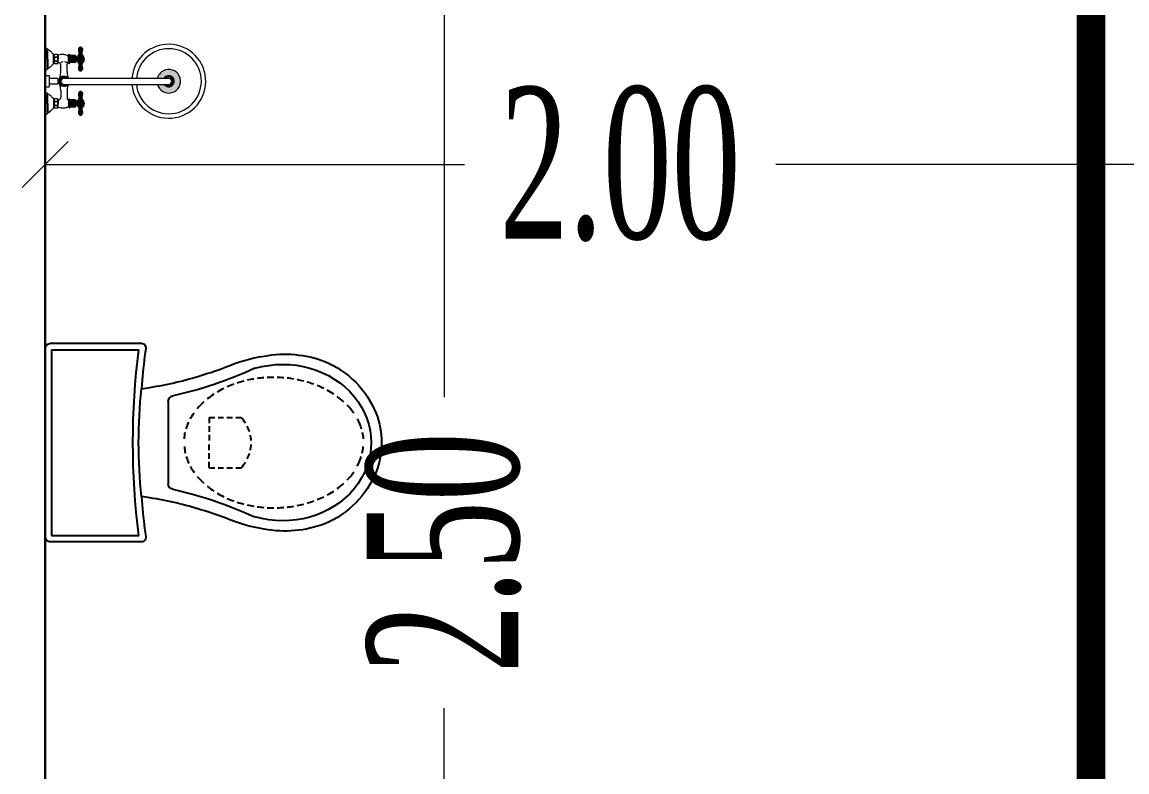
# Model space of a CAD drawing. Header units: inches. Extents: x -351 to 2582, y -266 to 144.
# Drawn here: x 66.247 to 68.168, y -52.168 to -50.864 of the extents above; entities that cross this region are included whole.
import ezdxf

# ---------------------------------------------------------------- set-up
doc = ezdxf.new("R2010")
doc.units = ezdxf.units.IN
doc.header["$MEASUREMENT"] = 0
doc.linetypes.add('PHANTOM2', pattern=[1.25, 0.625, -0.125, 0.125, -0.125, 0.125, -0.125])
doc.layers.add('A-Fixtures', color=1, linetype='Continuous')
doc.layers.add('Section Line', color=4, linetype='Continuous')
for name, color, linetype, lineweight in [('Dim Inside', 35, 'Continuous', 0), ('dimin', 170, 'Continuous', 0), ('FURNITURE', 24, 'Continuous', 5), ('S-BEAM-PRIM', 4, 'Continuous', 20), ('WALLS', 7, 'Continuous', 30), ('Wash Room', 142, 'Continuous', 0)]:
    doc.layers.add(name, color=color, linetype=linetype, lineweight=lineweight)
doc.styles.add('kamal 1', font='romantic.ttf', dxfattribs={"width": 0.6})
doc.dimstyles.new('kamal 1', dxfattribs={"dimscale": 0.8, "dimtxt": 0.33, "dimasz": 0.1, "dimexe": 0, "dimexo": 0, "dimgap": 0.09, "dimtad": 0, "dimzin": 0, "dimdsep": 46, "dimtxsty": 'kamal 1', "dimblk": 'OBLIQUE', "dimcen": 0.09, "dimclrd": 252, "dimclre": 8, "dimclrt": 7, "dimadec": 0, "dimazin": 0, "dimtfac": 1, "dimtix": 1, "dimtofl": 0, "dimtmove": 1, "dimatfit": 3, "dimldrblk": 'OBLIQUE', "dimfxl": 0.18, "dimtolj": 1, "dimtzin": 0, "dimlwd": -1, "dimarcsym": 0})

# ---------------------------------------------------------------- blocks, each defined once
blk = doc.blocks.new('_Oblique')
at = {"layer": 'dimin', "color": 0, "lineweight": -2}
blk.add_line((-0.5, -0.5), (0.5, 0.5), dxfattribs=at)
blk = doc.blocks.new('*D45')
at = {"layer": 'Defpoints', "color": 0, "transparency": 16777216}
for p in [(66.287, -51.1115), (66.287, -51.1115), (68.287, -51.1115)]:
    blk.add_point(p, dxfattribs=at)
at = {"layer": 'Dim Inside', "color": 252, "transparency": 16777216}
for p, q in [((66.287, -51.1115), (67.0163, -51.1115)), ((68.287, -51.1115), (67.5577, -51.1115))]:
    blk.add_line(p, q, dxfattribs=at)
at = {"layer": 'Dim Inside', "color": 252, "transparency": 16777216, "xscale": 0.08000000000000002, "yscale": 0.08000000000000002, "zscale": 0.08000000000000002, "rotation": 180}
blk.add_blockref('_Oblique', (66.287, -51.1115), dxfattribs=at)
at = {"layer": 'Dim Inside', "color": 252, "transparency": 16777216, "xscale": 0.08000000000000002, "yscale": 0.08000000000000002, "zscale": 0.08000000000000002}
blk.add_blockref('_Oblique', (68.287, -51.1115), dxfattribs=at)
at = {"layer": 'Dim Inside', "color": 7, "transparency": 16777216, "insert": (67.287, -51.1115), "char_height": 0.264, "attachment_point": 5, "style": 'kamal 1'}
blk.add_mtext('\\A1;2.00', dxfattribs=at)
blk = doc.blocks.new('*D46')
at = {"layer": 'Defpoints', "color": 0, "transparency": 16777216}
for p in [(66.9809, -50.5368), (66.9809, -53.0368), (66.9809, -53.0368)]:
    blk.add_point(p, dxfattribs=at)
at = {"layer": 'Dim Inside', "color": 252, "transparency": 16777216}
for p, q in [((66.9809, -50.5368), (66.9809, -51.5161)), ((66.9809, -53.0368), (66.9809, -52.0575))]:
    blk.add_line(p, q, dxfattribs=at)
at = {"layer": 'Dim Inside', "color": 252, "transparency": 16777216, "xscale": 0.08000000000000002, "yscale": 0.08000000000000002, "zscale": 0.08000000000000002}
for p, rotation in [((66.9809, -50.5368), 90), ((66.9809, -53.0368), 270)]:
    blk.add_blockref('_Oblique', p, dxfattribs=dict(at, rotation=rotation))
at = {"layer": 'Dim Inside', "color": 7, "transparency": 16777216, "insert": (66.9809, -51.7868), "char_height": 0.264, "attachment_point": 5, "rotation": 90, "style": 'kamal 1'}
blk.add_mtext('\\A1;2.50', dxfattribs=at)
blk = doc.blocks.new('febr')
at = {"layer": 'Section Line', "color": 0, "linetype": 'PHANTOM2', "const_width": 0.05, "flags": 128}
blk.add_lwpolyline([(78.8085, 24.6643), (78.8085, 23.9165), (54.1338, 23.9165), (54.1338, 24.6643)], dxfattribs=at)
blk = doc.blocks.new('A$C3499090F')
at = {"layer": 'FURNITURE'}
h = blk.add_hatch(color=33, dxfattribs=at)
h.set_gradient(color1=(51, 51, 51), one_color=1, tint=1, name='INVCYLINDER')
edge = h.paths.add_edge_path()
edge.add_spline(control_points=[(3.77, 46.61), (3.63, 46.61), (3.52, 46.5), (3.52, 46.36)], knot_values=[0, 0, 0, 0, 1, 1, 1, 1], degree=3, periodic=0)
edge.add_spline(control_points=[(3.52, 46.36), (3.52, 46.26), (3.58, 46.17), (3.67, 46.13)], knot_values=[1, 1, 1, 1, 2, 2, 2, 2], degree=3, periodic=0)
edge.add_line((3.67, 46.13), (3.81, 44.3))
edge.add_spline(control_points=[(3.81, 44.3), (3.82, 44.25), (3.86, 44.21), (3.91, 44.21)], knot_values=[0, 0, 0, 0, 1, 1, 1, 1], degree=3, periodic=0)
edge.add_line((3.91, 44.21), (5.88, 44.21))
edge.add_line((5.88, 44.21), (6.14, 44.21))
edge.add_spline(control_points=[(6.14, 44.21), (6.19, 44.21), (6.23, 44.25), (6.24, 44.3)], knot_values=[0, 0, 0, 0, 1, 1, 1, 1], degree=3, periodic=0)
edge.add_line((6.24, 44.3), (6.38, 46.13))
edge.add_spline(control_points=[(6.38, 46.13), (6.51, 46.18), (6.57, 46.33), (6.51, 46.46)], knot_values=[0, 0, 0, 0, 1, 1, 1, 1], degree=3, periodic=0)
edge.add_spline(control_points=[(6.51, 46.46), (6.47, 46.55), (6.38, 46.61), (6.28, 46.61)], knot_values=[1, 1, 1, 1, 2, 2, 2, 2], degree=3, periodic=0)
edge.add_line((6.28, 46.61), (3.77, 46.61))
h = blk.add_hatch(color=33, dxfattribs=at)
h.set_gradient(color1=(51, 51, 51), one_color=1, tint=1, name='INVCYLINDER')
edge = h.paths.add_edge_path()
edge.add_spline(control_points=[(21.36, 46.61), (21.5, 46.61), (21.61, 46.5), (21.61, 46.36)], knot_values=[0, 0, 0, 0, 1, 1, 1, 1], degree=3, periodic=0)
edge.add_spline(control_points=[(21.61, 46.36), (21.61, 46.26), (21.55, 46.17), (21.46, 46.13)], knot_values=[1, 1, 1, 1, 2, 2, 2, 2], degree=3, periodic=0)
edge.add_line((21.46, 46.13), (21.31, 44.3))
edge.add_spline(control_points=[(21.31, 44.3), (21.31, 44.25), (21.26, 44.21), (21.21, 44.21)], knot_values=[0, 0, 0, 0, 1, 1, 1, 1], degree=3, periodic=0)
edge.add_line((21.21, 44.21), (19.25, 44.21))
edge.add_line((19.25, 44.21), (18.99, 44.21))
edge.add_spline(control_points=[(18.99, 44.21), (18.94, 44.21), (18.89, 44.25), (18.89, 44.3)], knot_values=[0, 0, 0, 0, 1, 1, 1, 1], degree=3, periodic=0)
edge.add_line((18.89, 44.3), (18.74, 46.13))
edge.add_spline(control_points=[(18.74, 46.13), (18.61, 46.18), (18.56, 46.33), (18.61, 46.46)], knot_values=[0, 0, 0, 0, 1, 1, 1, 1], degree=3, periodic=0)
edge.add_spline(control_points=[(18.61, 46.46), (18.65, 46.55), (18.74, 46.61), (18.84, 46.61)], knot_values=[1, 1, 1, 1, 2, 2, 2, 2], degree=3, periodic=0)
edge.add_line((18.84, 46.61), (21.36, 46.61))
h = blk.add_hatch(color=33, dxfattribs=at)
h.set_gradient(color1=(51, 51, 51), one_color=1, tint=1, name='INVCYLINDER')
edge = h.paths.add_edge_path()
edge.add_spline(control_points=[(1.13, 42.93), (1.03, 42.82), (0.98, 42.67), (0.98, 42.52)], knot_values=[0, 0, 0, 0, 1, 1, 1, 1], degree=3, periodic=0)
edge.add_spline(control_points=[(0.98, 42.52), (0.98, 42.37), (1.03, 42.23), (1.13, 42.11)], knot_values=[0, 0, 0, 0, 1, 1, 1, 1], degree=3, periodic=0)
edge.add_line((1.13, 42.11), (1.13, 42.93))
edge = h.paths.add_edge_path()
edge.add_line((3.59, 42.52), (3.59, 43.1))
edge.add_spline(control_points=[(3.59, 43.1), (3.11, 42.86), (2.53, 42.89), (2.07, 43.18)], knot_values=[0, 0, 0, 0, 1, 1, 1, 1], degree=3, periodic=0)
edge.add_spline(control_points=[(2.07, 43.18), (1.84, 43.31), (1.55, 43.29), (1.33, 43.12)], knot_values=[0, 0, 0, 0, 1, 1, 1, 1], degree=3, periodic=0)
edge.add_line((1.33, 43.12), (1.33, 42.52))
edge.add_line((1.33, 42.52), (1.33, 41.92))
edge.add_spline(control_points=[(1.33, 41.92), (1.55, 41.75), (1.84, 41.73), (2.07, 41.86)], knot_values=[0, 0, 0, 0, 1, 1, 1, 1], degree=3, periodic=0)
edge.add_spline(control_points=[(2.07, 41.86), (2.53, 42.15), (3.11, 42.18), (3.59, 41.94)], knot_values=[0, 0, 0, 0, 1, 1, 1, 1], degree=3, periodic=0)
edge.add_line((3.59, 41.94), (3.59, 42.52))
edge = h.paths.add_edge_path()
edge.add_spline(control_points=[(3.79, 43.1), (3.79, 43.15), (3.75, 43.2), (3.69, 43.2)], knot_values=[0, 0, 0, 0, 1, 1, 1, 1], degree=3, periodic=0)
edge.add_spline(control_points=[(3.69, 43.2), (3.64, 43.2), (3.59, 43.15), (3.59, 43.1)], knot_values=[1, 1, 1, 1, 2, 2, 2, 2], degree=3, periodic=0)
edge.add_line((3.59, 43.1), (3.59, 42.52))
edge.add_line((3.59, 42.52), (3.59, 41.94))
edge.add_spline(control_points=[(3.59, 41.94), (3.59, 41.89), (3.64, 41.84), (3.69, 41.84)], knot_values=[0, 0, 0, 0, 1, 1, 1, 1], degree=3, periodic=0)
edge.add_spline(control_points=[(3.69, 41.84), (3.75, 41.84), (3.79, 41.89), (3.79, 41.94)], knot_values=[1, 1, 1, 1, 2, 2, 2, 2], degree=3, periodic=0)
edge.add_line((3.79, 41.94), (3.79, 43.1))
h = blk.add_hatch(color=33, dxfattribs=at)
h.set_gradient(color1=(51, 51, 51), one_color=1, tint=1, name='INVCYLINDER')
edge = h.paths.add_edge_path()
edge.add_spline(control_points=[(6.26, 43.2), (6.18, 43.34), (6.08, 43.47), (5.8, 43.61)], knot_values=[0, 0, 0, 0, 1, 1, 1, 1], degree=3, periodic=0)
edge.add_line((5.8, 43.61), (4.31, 43.61))
edge.add_spline(control_points=[(4.31, 43.61), (3.97, 43.47), (3.87, 43.34), (3.79, 43.2)], knot_values=[0, 0, 0, 0, 1, 1, 1, 1], degree=3, periodic=0)
edge.add_line((3.79, 43.2), (3.79, 41.84))
edge.add_spline(control_points=[(3.79, 41.84), (3.86, 41.72), (3.94, 41.61), (4.04, 41.52)], knot_values=[0, 0, 0, 0, 1, 1, 1, 1], degree=3, periodic=0)
edge.add_line((4.04, 41.52), (5.93, 41.52))
edge.add_line((5.93, 41.52), (6.01, 41.52))
edge.add_spline(control_points=[(6.01, 41.52), (6.11, 41.61), (6.19, 41.72), (6.26, 41.84)], knot_values=[0, 0, 0, 0, 1, 1, 1, 1], degree=3, periodic=0)
edge.add_line((6.26, 41.84), (6.26, 43.2))
h.paths.add_polyline_path([(4.39, 42.52, -1), (5.66, 42.52, -1)], flags=16)
edge = h.paths.add_edge_path()
edge.add_line((5.03, 41.4), (4.2, 41.4))
edge.add_spline(control_points=[(4.2, 41.4), (4.45, 41.26), (4.74, 41.19), (5.03, 41.19)], knot_values=[0, 0, 0, 0, 1, 1, 1, 1], degree=3, periodic=0)
edge.add_spline(control_points=[(5.03, 41.19), (5.31, 41.19), (5.6, 41.26), (5.85, 41.4)], knot_values=[0, 0, 0, 0, 1, 1, 1, 1], degree=3, periodic=0)
edge.add_line((5.85, 41.4), (5.03, 41.4))
h = blk.add_hatch(color=33, dxfattribs=at)
h.set_gradient(color1=(51, 51, 51), one_color=1, tint=1, name='SPHERICAL')
h.paths.add_polyline_path([(5.66, 42.52, 1), (4.39, 42.52, 1)])
h = blk.add_hatch(color=33, dxfattribs=at)
h.set_gradient(color1=(51, 51, 51), one_color=1, tint=1, name='INVCYLINDER')
edge = h.paths.add_edge_path()
edge.add_spline(control_points=[(8.92, 42.93), (9.02, 42.82), (9.07, 42.67), (9.07, 42.52)], knot_values=[0, 0, 0, 0, 1, 1, 1, 1], degree=3, periodic=0)
edge.add_spline(control_points=[(9.07, 42.52), (9.07, 42.37), (9.02, 42.23), (8.92, 42.11)], knot_values=[0, 0, 0, 0, 1, 1, 1, 1], degree=3, periodic=0)
edge.add_line((8.92, 42.11), (8.92, 42.93))
edge = h.paths.add_edge_path()
edge.add_line((6.46, 42.52), (6.46, 43.1))
edge.add_spline(control_points=[(6.46, 43.1), (6.95, 42.86), (7.52, 42.89), (7.98, 43.18)], knot_values=[0, 0, 0, 0, 1, 1, 1, 1], degree=3, periodic=0)
edge.add_spline(control_points=[(7.98, 43.18), (8.21, 43.31), (8.5, 43.29), (8.72, 43.12)], knot_values=[0, 0, 0, 0, 1, 1, 1, 1], degree=3, periodic=0)
edge.add_line((8.72, 43.12), (8.72, 42.52))
edge.add_line((8.72, 42.52), (8.72, 41.92))
edge.add_spline(control_points=[(8.72, 41.92), (8.5, 41.75), (8.21, 41.73), (7.98, 41.86)], knot_values=[0, 0, 0, 0, 1, 1, 1, 1], degree=3, periodic=0)
edge.add_spline(control_points=[(7.98, 41.86), (7.52, 42.15), (6.95, 42.18), (6.46, 41.94)], knot_values=[0, 0, 0, 0, 1, 1, 1, 1], degree=3, periodic=0)
edge.add_line((6.46, 41.94), (6.46, 42.52))
edge = h.paths.add_edge_path()
edge.add_spline(control_points=[(6.26, 43.1), (6.26, 43.15), (6.3, 43.2), (6.36, 43.2)], knot_values=[0, 0, 0, 0, 1, 1, 1, 1], degree=3, periodic=0)
edge.add_spline(control_points=[(6.36, 43.2), (6.41, 43.2), (6.46, 43.15), (6.46, 43.1)], knot_values=[1, 1, 1, 1, 2, 2, 2, 2], degree=3, periodic=0)
edge.add_line((6.46, 43.1), (6.46, 42.52))
edge.add_line((6.46, 42.52), (6.46, 41.94))
edge.add_spline(control_points=[(6.46, 41.94), (6.46, 41.89), (6.41, 41.84), (6.36, 41.84)], knot_values=[0, 0, 0, 0, 1, 1, 1, 1], degree=3, periodic=0)
edge.add_spline(control_points=[(6.36, 41.84), (6.3, 41.84), (6.26, 41.89), (6.26, 41.94)], knot_values=[1, 1, 1, 1, 2, 2, 2, 2], degree=3, periodic=0)
edge.add_line((6.26, 41.94), (6.26, 43.1))
h = blk.add_hatch(color=33, dxfattribs=at)
h.set_gradient(color1=(51, 51, 51), one_color=1, tint=1, name='INVCYLINDER')
edge = h.paths.add_edge_path()
edge.add_spline(control_points=[(16.2, 42.93), (16.11, 42.82), (16.05, 42.67), (16.05, 42.52)], knot_values=[0, 0, 0, 0, 1, 1, 1, 1], degree=3, periodic=0)
edge.add_spline(control_points=[(16.05, 42.52), (16.05, 42.37), (16.11, 42.23), (16.2, 42.11)], knot_values=[0, 0, 0, 0, 1, 1, 1, 1], degree=3, periodic=0)
edge.add_line((16.2, 42.11), (16.2, 42.93))
edge = h.paths.add_edge_path()
edge.add_line((18.67, 42.52), (18.67, 43.1))
edge.add_spline(control_points=[(18.67, 43.1), (18.18, 42.86), (17.61, 42.89), (17.15, 43.18)], knot_values=[0, 0, 0, 0, 1, 1, 1, 1], degree=3, periodic=0)
edge.add_spline(control_points=[(17.15, 43.18), (16.91, 43.31), (16.62, 43.29), (16.41, 43.12)], knot_values=[0, 0, 0, 0, 1, 1, 1, 1], degree=3, periodic=0)
edge.add_line((16.41, 43.12), (16.41, 42.52))
edge.add_line((16.41, 42.52), (16.41, 41.92))
edge.add_spline(control_points=[(16.41, 41.92), (16.62, 41.75), (16.91, 41.73), (17.15, 41.86)], knot_values=[0, 0, 0, 0, 1, 1, 1, 1], degree=3, periodic=0)
edge.add_spline(control_points=[(17.15, 41.86), (17.61, 42.15), (18.18, 42.18), (18.67, 41.94)], knot_values=[0, 0, 0, 0, 1, 1, 1, 1], degree=3, periodic=0)
edge.add_line((18.67, 41.94), (18.67, 42.52))
edge = h.paths.add_edge_path()
edge.add_spline(control_points=[(18.87, 43.1), (18.87, 43.15), (18.82, 43.2), (18.77, 43.2)], knot_values=[0, 0, 0, 0, 1, 1, 1, 1], degree=3, periodic=0)
edge.add_spline(control_points=[(18.77, 43.2), (18.71, 43.2), (18.67, 43.15), (18.67, 43.1)], knot_values=[1, 1, 1, 1, 2, 2, 2, 2], degree=3, periodic=0)
edge.add_line((18.67, 43.1), (18.67, 42.52))
edge.add_line((18.67, 42.52), (18.67, 41.94))
edge.add_spline(control_points=[(18.67, 41.94), (18.67, 41.89), (18.71, 41.84), (18.77, 41.84)], knot_values=[0, 0, 0, 0, 1, 1, 1, 1], degree=3, periodic=0)
edge.add_spline(control_points=[(18.77, 41.84), (18.82, 41.84), (18.87, 41.89), (18.87, 41.94)], knot_values=[1, 1, 1, 1, 2, 2, 2, 2], degree=3, periodic=0)
edge.add_line((18.87, 41.94), (18.87, 43.1))
h = blk.add_hatch(color=33, dxfattribs=at)
h.set_gradient(color1=(51, 51, 51), one_color=1, tint=1, name='INVCYLINDER')
edge = h.paths.add_edge_path()
edge.add_spline(control_points=[(18.87, 43.2), (18.95, 43.34), (19.05, 43.47), (19.33, 43.61)], knot_values=[0, 0, 0, 0, 1, 1, 1, 1], degree=3, periodic=0)
edge.add_line((19.33, 43.61), (20.82, 43.61))
edge.add_spline(control_points=[(20.82, 43.61), (21.15, 43.47), (21.25, 43.34), (21.33, 43.2)], knot_values=[0, 0, 0, 0, 1, 1, 1, 1], degree=3, periodic=0)
edge.add_line((21.33, 43.2), (21.33, 41.84))
edge.add_spline(control_points=[(21.33, 41.84), (21.26, 41.72), (21.18, 41.61), (21.08, 41.52)], knot_values=[0, 0, 0, 0, 1, 1, 1, 1], degree=3, periodic=0)
edge.add_line((21.08, 41.52), (19.19, 41.52))
edge.add_line((19.19, 41.52), (19.11, 41.52))
edge.add_spline(control_points=[(19.11, 41.52), (19.02, 41.61), (18.94, 41.72), (18.87, 41.84)], knot_values=[0, 0, 0, 0, 1, 1, 1, 1], degree=3, periodic=0)
edge.add_line((18.87, 41.84), (18.87, 43.2))
h.paths.add_polyline_path([(20.74, 42.52, 1), (19.46, 42.52, 1)], flags=16)
edge = h.paths.add_edge_path()
edge.add_line((20.1, 41.4), (20.93, 41.4))
edge.add_spline(control_points=[(20.93, 41.4), (20.67, 41.26), (20.39, 41.19), (20.1, 41.19)], knot_values=[0, 0, 0, 0, 1, 1, 1, 1], degree=3, periodic=0)
edge.add_spline(control_points=[(20.1, 41.19), (19.81, 41.19), (19.53, 41.26), (19.27, 41.4)], knot_values=[0, 0, 0, 0, 1, 1, 1, 1], degree=3, periodic=0)
edge.add_line((19.27, 41.4), (20.1, 41.4))
h = blk.add_hatch(color=33, dxfattribs=at)
h.set_gradient(color1=(51, 51, 51), one_color=1, tint=1, name='SPHERICAL')
h.paths.add_polyline_path([(20.74, 42.52, -1), (19.46, 42.52, -1)])
h = blk.add_hatch(color=33, dxfattribs=at)
h.set_gradient(color1=(51, 51, 51), one_color=1, tint=1, name='INVCYLINDER')
edge = h.paths.add_edge_path()
edge.add_spline(control_points=[(23.99, 42.93), (24.09, 42.82), (24.14, 42.67), (24.14, 42.52)], knot_values=[0, 0, 0, 0, 1, 1, 1, 1], degree=3, periodic=0)
edge.add_spline(control_points=[(24.14, 42.52), (24.14, 42.37), (24.09, 42.23), (23.99, 42.11)], knot_values=[0, 0, 0, 0, 1, 1, 1, 1], degree=3, periodic=0)
edge.add_line((23.99, 42.11), (23.99, 42.93))
edge = h.paths.add_edge_path()
edge.add_line((21.53, 42.52), (21.53, 43.1))
edge.add_spline(control_points=[(21.53, 43.1), (22.02, 42.86), (22.59, 42.89), (23.05, 43.18)], knot_values=[0, 0, 0, 0, 1, 1, 1, 1], degree=3, periodic=0)
edge.add_spline(control_points=[(23.05, 43.18), (23.28, 43.31), (23.57, 43.29), (23.79, 43.12)], knot_values=[0, 0, 0, 0, 1, 1, 1, 1], degree=3, periodic=0)
edge.add_line((23.79, 43.12), (23.79, 42.52))
edge.add_line((23.79, 42.52), (23.79, 41.92))
edge.add_spline(control_points=[(23.79, 41.92), (23.57, 41.75), (23.28, 41.73), (23.05, 41.86)], knot_values=[0, 0, 0, 0, 1, 1, 1, 1], degree=3, periodic=0)
edge.add_spline(control_points=[(23.05, 41.86), (22.59, 42.15), (22.02, 42.18), (21.53, 41.94)], knot_values=[0, 0, 0, 0, 1, 1, 1, 1], degree=3, periodic=0)
edge.add_line((21.53, 41.94), (21.53, 42.52))
edge = h.paths.add_edge_path()
edge.add_spline(control_points=[(21.33, 43.1), (21.33, 43.15), (21.38, 43.2), (21.43, 43.2)], knot_values=[0, 0, 0, 0, 1, 1, 1, 1], degree=3, periodic=0)
edge.add_spline(control_points=[(21.43, 43.2), (21.49, 43.2), (21.53, 43.15), (21.53, 43.1)], knot_values=[1, 1, 1, 1, 2, 2, 2, 2], degree=3, periodic=0)
edge.add_line((21.53, 43.1), (21.53, 42.52))
edge.add_line((21.53, 42.52), (21.53, 41.94))
edge.add_spline(control_points=[(21.53, 41.94), (21.53, 41.89), (21.49, 41.84), (21.43, 41.84)], knot_values=[0, 0, 0, 0, 1, 1, 1, 1], degree=3, periodic=0)
edge.add_spline(control_points=[(21.43, 41.84), (21.38, 41.84), (21.33, 41.89), (21.33, 41.94)], knot_values=[1, 1, 1, 1, 2, 2, 2, 2], degree=3, periodic=0)
edge.add_line((21.33, 41.94), (21.33, 43.1))
h = blk.add_hatch(color=33, dxfattribs=at)
h.set_gradient(color1=(84, 84, 84), color2=(166, 166, 166), one_color=1, tint=0.65, name='SPHERICAL')
edge = h.paths.add_edge_path()
edge.add_spline(control_points=[(14.15, 13.63), (14.74, 12.75), (14.5, 11.57), (13.63, 10.98)], knot_values=[2, 2, 2, 2, 3, 3, 3, 3], degree=3, periodic=0)
edge.add_spline(control_points=[(13.63, 10.98), (12.75, 10.39), (11.57, 10.62), (10.98, 11.5)], knot_values=[1, 1, 1, 1, 2, 2, 2, 2], degree=3, periodic=0)
edge.add_spline(control_points=[(10.98, 11.5), (10.39, 12.37), (10.62, 13.56), (11.5, 14.15)], knot_values=[0, 0, 0, 0, 1, 1, 1, 1], degree=3, periodic=0)
edge.add_line((11.5, 14.15), (11.5, 16.43))
edge.add_spline(control_points=[(11.5, 16.43), (9.36, 15.84), (8.11, 13.63), (8.7, 11.5)], knot_values=[0, 0, 0, 0, 1, 1, 1, 1], degree=3, periodic=0)
edge.add_spline(control_points=[(8.7, 11.5), (9.29, 9.36), (11.49, 8.11), (13.63, 8.7)], knot_values=[1, 1, 1, 1, 2, 2, 2, 2], degree=3, periodic=0)
edge.add_spline(control_points=[(13.63, 8.7), (15.76, 9.29), (17.01, 11.49), (16.43, 13.63)], knot_values=[2, 2, 2, 2, 3, 3, 3, 3], degree=3, periodic=0)
edge.add_spline(control_points=[(16.43, 13.63), (16.05, 14.99), (14.99, 16.05), (13.63, 16.43)], knot_values=[3, 3, 3, 3, 4, 4, 4, 4], degree=3, periodic=0)
edge.add_line((13.63, 16.43), (13.63, 14.15))
edge.add_spline(control_points=[(13.63, 14.15), (13.83, 14.01), (14.01, 13.83), (14.15, 13.63)], knot_values=[3, 3, 3, 3, 4, 4, 4, 4], degree=3, periodic=0)
at = {"layer": 'FURNITURE', "color": 33}
for p, q in [((1.36, 54.56), (8.69, 54.56)), ((1.36, 54.18), (1.36, 54.56)), ((5.03, 53.58), (1.84, 53.58)), ((5.03, 53.87), (1.93, 53.87)), ((5.03, 53.87), (8.12, 53.87)), ((5.03, 53.58), (8.22, 53.58)), ((8.69, 54.18), (8.69, 54.56)), ((10.65, 54.56), (12.56, 54.56)), ((10.65, 54.56), (10.65, 53.3)), ((14.38, 53.2), (10.75, 53.2)), ((11.61, 50.34), (11.61, 53.2)), ((14.48, 54.56), (12.56, 54.56)), ((13.52, 50.34), (13.52, 53.2)), ((14.48, 54.56), (14.48, 53.3)), ((23.76, 54.56), (16.44, 54.56)), ((16.44, 54.18), (16.44, 54.56)), ((20.1, 53.58), (16.91, 53.58)), ((20.1, 53.87), (17.01, 53.87)), ((20.1, 53.87), (23.19, 53.87)), ((20.1, 53.58), (23.29, 53.58)), ((23.76, 54.18), (23.76, 54.56)), ((3.43, 51.35), (3.58, 51.44)), ((3.43, 50.32), (3.43, 51.35)), ((3.43, 50.32), (3.58, 50.24)), ((6.53, 51.73), (3.52, 51.73)), ((5.03, 51.44), (3.58, 51.44)), ((5.03, 50.24), (3.58, 50.24)), ((3.71, 51.44), (3.71, 51.73)), ((3.72, 50.18), (5.03, 50.18)), ((3.81, 51.44), (3.81, 51.73)), ((4.3, 51.35), (4.3, 50.32)), ((4.3, 51.35), (4.4, 51.35)), ((4.3, 50.32), (4.4, 50.32)), ((4.4, 51.35), (4.4, 50.32)), ((5.03, 51.44), (6.47, 51.44)), ((5.03, 50.24), (6.47, 50.24)), ((6.28, 50.18), (5.03, 50.18)), ((5.65, 51.35), (5.75, 51.35)), ((5.65, 51.35), (5.65, 50.32)), ((5.65, 50.32), (5.75, 50.32)), ((5.75, 51.35), (5.75, 50.32)), ((6.24, 51.44), (6.24, 51.73)), ((6.28, 50.05), (6.28, 50.18)), ((6.28, 50.03), (6.28, 50.18)), ((6.34, 51.44), (6.34, 51.73)), ((6.62, 51.35), (6.47, 51.44)), ((6.62, 50.32), (6.47, 50.24)), ((6.62, 50.32), (6.62, 51.35)), ((9.28, 49.22), (7.09, 49.22)), ((13.42, 50.24), (11.71, 50.24)), ((12.06, 49.68), (12.06, 50.24)), ((13.06, 49.68), (13.06, 50.24)), ((15.85, 49.22), (18.04, 49.22)), ((18.5, 51.35), (18.65, 51.44)), ((18.5, 50.32), (18.5, 51.35)), ((18.5, 50.32), (18.65, 50.24)), ((18.6, 51.73), (21.6, 51.73)), ((20.1, 51.44), (18.65, 51.44)), ((20.1, 50.24), (18.65, 50.24)), ((18.79, 51.44), (18.79, 51.73)), ((18.84, 50.18), (20.1, 50.18)), ((18.84, 50.05), (18.84, 50.18)), ((18.84, 50.03), (18.84, 50.18)), ((18.89, 51.44), (18.89, 51.73)), ((19.38, 51.35), (19.38, 50.32)), ((19.48, 51.35), (19.38, 51.35)), ((19.48, 50.32), (19.38, 50.32)), ((19.48, 51.35), (19.48, 50.32)), ((20.1, 51.44), (21.55, 51.44)), ((20.1, 50.24), (21.55, 50.24)), ((21.41, 50.18), (20.1, 50.18)), ((20.72, 51.35), (20.72, 50.32)), ((20.82, 51.35), (20.72, 51.35)), ((20.82, 50.32), (20.72, 50.32)), ((20.82, 51.35), (20.82, 50.32)), ((21.31, 51.44), (21.31, 51.73)), ((21.41, 51.44), (21.41, 51.73)), ((21.69, 51.35), (21.55, 51.44)), ((21.69, 50.32), (21.55, 50.24)), ((21.69, 50.32), (21.69, 51.35)), ((3.81, 44.3), (3.67, 46.13)), ((6.28, 46.61), (3.77, 46.61)), ((3.82, 46.73), (3.82, 46.61)), ((5.99, 46.11), (3.96, 46.11)), ((6.24, 44.3), (6.38, 46.13)), ((9.28, 47.11), (6.73, 47.11)), ((10.95, 47.59), (10.95, 48.75)), ((11.5, 48.17), (11.5, 12.56)), ((13.63, 48.17), (13.63, 12.56)), ((14.17, 47.59), (14.17, 48.75)), ((15.85, 47.11), (18.39, 47.11)), ((18.89, 44.3), (18.77, 46.08)), ((18.89, 46.61), (21.31, 46.61)), ((19.14, 46.11), (21.17, 46.11)), ((21.31, 46.73), (21.31, 46.61)), ((21.31, 44.3), (21.43, 46.08)), ((1.13, 42.11), (1.13, 42.93)), ((1.23, 42.02), (1.23, 43.02)), ((1.33, 43.12), (1.33, 42.52)), ((1.33, 41.92), (1.33, 42.52)), ((3.59, 43.1), (3.59, 42.52)), ((3.59, 41.94), (3.59, 42.52)), ((3.79, 41.84), (3.79, 43.2)), ((3.79, 43.1), (3.79, 41.94)), ((3.91, 44.21), (5.88, 44.21)), ((5.93, 41.52), (4.04, 41.52)), ((4.12, 41.4), (4.12, 41.52)), ((4.27, 41.52), (4.12, 41.52)), ((5.03, 41.4), (4.12, 41.4)), ((4.17, 43.89), (4.17, 44.21)), ((5.74, 43.88), (4.31, 43.88)), ((4.31, 43.61), (5.8, 43.61)), ((5.03, 41.4), (5.93, 41.4)), ((5.78, 41.52), (6.01, 41.52)), ((5.78, 41.52), (5.93, 41.52)), ((5.88, 43.89), (5.88, 44.21)), ((6.14, 44.21), (5.88, 44.21)), ((5.93, 41.4), (5.93, 41.52)), ((6.26, 41.84), (6.26, 43.2)), ((6.26, 43.1), (6.26, 41.94)), ((6.46, 43.1), (6.46, 42.52)), ((6.46, 41.94), (6.46, 42.52)), ((8.72, 43.12), (8.72, 42.52)), ((8.72, 41.92), (8.72, 42.52)), ((8.82, 43.02), (8.82, 42.02)), ((8.92, 42.93), (8.92, 42.11)), ((16.21, 42.97), (16.21, 42.52)), ((16.21, 42.07), (16.21, 42.52)), ((16.31, 43.07), (16.31, 42.52)), ((16.31, 41.97), (16.31, 42.52)), ((16.41, 43.12), (16.41, 42.52)), ((16.41, 41.92), (16.41, 42.52)), ((18.67, 43.1), (18.67, 42.52)), ((18.67, 41.94), (18.67, 42.52)), ((18.87, 41.84), (18.87, 43.2)), ((18.87, 43.1), (18.87, 41.94)), ((18.99, 44.21), (19.25, 44.21)), ((19.35, 41.52), (19.11, 41.52)), ((19.19, 41.52), (21.08, 41.52)), ((19.19, 41.4), (19.19, 41.52)), ((19.35, 41.52), (19.19, 41.52)), ((20.1, 41.4), (19.19, 41.4)), ((21.21, 44.21), (19.25, 44.21)), ((19.25, 43.89), (19.25, 44.21)), ((20.82, 43.61), (19.32, 43.61)), ((19.39, 43.88), (20.81, 43.88)), ((20.1, 41.4), (21, 41.4)), ((20.85, 41.52), (21, 41.52)), ((20.95, 43.89), (20.95, 44.21)), ((21, 41.4), (21, 41.52)), ((21.33, 41.84), (21.33, 43.2)), ((21.33, 43.1), (21.33, 41.94)), ((21.53, 43.1), (21.53, 42.52)), ((21.53, 41.94), (21.53, 42.52)), ((23.79, 43.12), (23.79, 42.52)), ((23.79, 41.92), (23.79, 42.52)), ((23.89, 43.07), (23.89, 42.52)), ((23.89, 41.97), (23.89, 42.52)), ((23.99, 42.97), (23.99, 42.52)), ((23.99, 42.07), (23.99, 42.52))]:
    blk.add_line(p, q, dxfattribs=at)
for centre, radius in [((5.03, 42.52), 0.636), ((20.1, 42.52), 0.636), ((20.1, 42.52), 0.512), ((20.1, 42.52), 0.41)]:
    blk.add_circle(centre, radius, dxfattribs=at)
for points in [[(1.36, 54.18), (1.36, 54.04), (1.46, 53.91), (1.6, 53.88)], [(1.84, 53.58), (2.05, 53.14), (2.35, 52.74), (2.72, 52.42)], [(7.33, 52.42), (7.7, 52.74), (8, 53.14), (8.22, 53.58)], [(8.45, 53.88), (8.59, 53.91), (8.69, 54.04), (8.69, 54.18)], [(10.65, 53.3), (10.65, 53.25), (10.69, 53.2), (10.75, 53.2)], [(14.38, 53.2), (14.43, 53.2), (14.48, 53.25), (14.48, 53.3)], [(16.44, 54.18), (16.44, 54.04), (16.53, 53.91), (16.67, 53.88)], [(16.91, 53.58), (17.12, 53.14), (17.42, 52.74), (17.8, 52.42)], [(22.4, 52.42), (22.78, 52.74), (23.08, 53.14), (23.29, 53.58)], [(23.53, 53.88), (23.66, 53.91), (23.76, 54.04), (23.76, 54.18)], [(3.09, 51.98), (2.99, 52.15), (2.87, 52.3), (2.72, 52.42)], [(3.09, 51.98), (3.18, 51.83), (3.34, 51.73), (3.52, 51.73)], [(4.3, 51.35), (4.02, 51.47), (3.71, 51.47), (3.43, 51.35)], [(3.43, 50.32), (3.71, 50.21), (4.02, 50.21), (4.3, 50.32)], [(3.72, 50.18), (3.51, 49.53), (3.45, 48.84), (3.52, 48.17)], [(5.65, 51.35), (5.24, 51.47), (4.81, 51.47), (4.4, 51.35)], [(4.4, 50.32), (4.81, 50.21), (5.24, 50.21), (5.65, 50.32)], [(6.62, 51.35), (6.34, 51.47), (6.03, 51.47), (5.75, 51.35)], [(5.75, 50.32), (6.03, 50.21), (6.34, 50.21), (6.62, 50.32)], [(6.28, 50.03), (6.28, 49.58), (6.64, 49.22), (7.09, 49.22)], [(6.53, 51.73), (6.71, 51.73), (6.88, 51.83), (6.97, 51.98)], [(7.33, 52.42), (7.18, 52.3), (7.06, 52.15), (6.97, 51.98)], [(9.28, 49.22), (9.83, 49.22), (10.39, 49.32), (10.92, 49.5)], [(11.86, 49.73), (11.54, 49.68), (11.23, 49.61), (10.92, 49.5)], [(11.61, 50.34), (11.61, 50.29), (11.65, 50.24), (11.71, 50.24)], [(14.17, 48.75), (13.99, 49.25), (13.58, 49.64), (13.06, 49.8)], [(14.21, 49.5), (13.9, 49.61), (13.58, 49.68), (13.26, 49.73)], [(13.42, 50.24), (13.47, 50.24), (13.52, 50.29), (13.52, 50.34)], [(14.21, 49.5), (14.73, 49.32), (15.29, 49.22), (15.85, 49.22)], [(18.16, 51.98), (18.06, 52.15), (17.94, 52.3), (17.8, 52.42)], [(18.04, 49.22), (18.48, 49.22), (18.84, 49.58), (18.84, 50.03)], [(18.16, 51.98), (18.25, 51.83), (18.42, 51.73), (18.6, 51.73)], [(19.38, 51.35), (19.1, 51.47), (18.78, 51.47), (18.5, 51.35)], [(18.5, 50.32), (18.78, 50.21), (19.1, 50.21), (19.38, 50.32)], [(19.17, 48.49), (19.09, 48.76), (18.96, 49), (18.77, 49.21)], [(20.72, 51.35), (20.32, 51.47), (19.88, 51.47), (19.48, 51.35)], [(19.48, 50.32), (19.88, 50.21), (20.32, 50.21), (20.72, 50.32)], [(21.69, 51.35), (21.42, 51.47), (21.1, 51.47), (20.82, 51.35)], [(20.82, 50.32), (21.1, 50.21), (21.42, 50.21), (21.69, 50.32)], [(21.61, 48.17), (21.68, 48.84), (21.61, 49.53), (21.41, 50.18)], [(21.6, 51.73), (21.78, 51.73), (21.95, 51.83), (22.04, 51.98)], [(22.4, 52.42), (22.26, 52.3), (22.14, 52.15), (22.04, 51.98)], [(3.52, 48.17), (3.56, 47.79), (3.64, 47.42), (3.77, 47.06)], [(3.82, 46.73), (3.82, 46.84), (3.8, 46.95), (3.77, 47.06)], [(6.73, 47.11), (6.46, 47.11), (6.23, 46.89), (6.23, 46.61)], [(10.92, 46.84), (10.39, 47.02), (9.83, 47.11), (9.28, 47.11)], [(10.92, 46.84), (11.11, 46.77), (11.3, 46.72), (11.5, 46.67)], [(10.95, 47.59), (11.06, 47.29), (11.25, 47.03), (11.5, 46.83)], [(13.63, 46.83), (14.2, 47.29), (14.42, 48.06), (14.17, 48.75)], [(13.63, 46.67), (13.82, 46.72), (14.02, 46.77), (14.21, 46.84)], [(15.85, 47.11), (15.29, 47.11), (14.73, 47.02), (14.21, 46.84)], [(18.89, 46.61), (18.89, 46.89), (18.67, 47.11), (18.39, 47.11)], [(18.77, 47.13), (18.96, 47.34), (19.09, 47.58), (19.17, 47.84)], [(21.36, 47.06), (21.32, 46.95), (21.31, 46.84), (21.31, 46.73)], [(21.36, 47.06), (21.48, 47.42), (21.57, 47.79), (21.61, 48.17)], [(1.13, 42.93), (1.03, 42.82), (0.98, 42.67), (0.98, 42.52)], [(0.98, 42.52), (0.98, 42.37), (1.03, 42.23), (1.13, 42.11)], [(2.07, 43.18), (1.84, 43.31), (1.55, 43.29), (1.33, 43.12)], [(1.33, 41.92), (1.55, 41.75), (1.84, 41.73), (2.07, 41.86)], [(2.07, 43.18), (2.53, 42.89), (3.11, 42.86), (3.59, 43.1)], [(3.59, 41.94), (3.11, 42.18), (2.53, 42.15), (2.07, 41.86)], [(4.31, 43.61), (3.97, 43.47), (3.87, 43.34), (3.79, 43.2)], [(3.79, 41.84), (3.86, 41.72), (3.94, 41.61), (4.04, 41.52)], [(3.81, 44.3), (3.82, 44.25), (3.86, 44.21), (3.91, 44.21)], [(4.16, 43.87), (4.1, 43.85), (4.07, 43.79), (4.07, 43.74)], [(4.2, 41.4), (4.45, 41.26), (4.74, 41.19), (5.03, 41.19)], [(5.03, 41.19), (5.31, 41.19), (5.6, 41.26), (5.85, 41.4)], [(6.26, 43.2), (6.18, 43.34), (6.08, 43.47), (5.8, 43.61)], [(5.98, 43.74), (5.98, 43.79), (5.95, 43.85), (5.89, 43.87)], [(6.01, 41.52), (6.11, 41.61), (6.19, 41.72), (6.26, 41.84)], [(6.14, 44.21), (6.19, 44.21), (6.23, 44.25), (6.24, 44.3)], [(6.46, 43.1), (6.94, 42.86), (7.52, 42.89), (7.98, 43.18)], [(7.98, 41.86), (7.52, 42.15), (6.94, 42.18), (6.46, 41.94)], [(8.71, 43.13), (8.5, 43.29), (8.21, 43.31), (7.98, 43.18)], [(7.98, 41.86), (8.21, 41.73), (8.5, 41.75), (8.71, 41.91)], [(9.07, 42.52), (9.07, 42.67), (9.02, 42.82), (8.92, 42.93)], [(8.92, 42.11), (9.02, 42.23), (9.07, 42.37), (9.07, 42.52)], [(16.21, 42.93), (16.11, 42.82), (16.06, 42.67), (16.06, 42.52)], [(16.06, 42.52), (16.06, 42.37), (16.11, 42.23), (16.21, 42.11)], [(17.15, 43.18), (16.91, 43.31), (16.62, 43.29), (16.41, 43.13)], [(16.41, 41.91), (16.62, 41.75), (16.91, 41.73), (17.15, 41.86)], [(17.15, 43.18), (17.61, 42.89), (18.18, 42.86), (18.67, 43.1)], [(18.67, 41.94), (18.18, 42.18), (17.61, 42.15), (17.15, 41.86)], [(19.17, 43.58), (19.05, 43.47), (18.95, 43.34), (18.87, 43.2)], [(18.87, 41.84), (18.93, 41.72), (19.02, 41.61), (19.11, 41.52)], [(18.89, 44.3), (18.89, 44.25), (18.94, 44.21), (18.99, 44.21)], [(19.23, 43.87), (19.18, 43.85), (19.14, 43.79), (19.14, 43.74)], [(19.27, 41.4), (19.53, 41.26), (19.81, 41.19), (20.1, 41.19)], [(20.1, 41.19), (20.39, 41.19), (20.67, 41.26), (20.93, 41.4)], [(21.05, 43.74), (21.05, 43.79), (21.02, 43.85), (20.97, 43.87)], [(21.33, 43.2), (21.25, 43.34), (21.15, 43.47), (21.03, 43.58)], [(21.08, 41.52), (21.18, 41.61), (21.26, 41.72), (21.33, 41.84)], [(21.21, 44.21), (21.26, 44.21), (21.31, 44.25), (21.31, 44.3)], [(21.53, 43.1), (22.02, 42.86), (22.59, 42.89), (23.05, 43.18)], [(23.05, 41.86), (22.59, 42.15), (22.02, 42.18), (21.53, 41.94)], [(23.79, 43.13), (23.57, 43.29), (23.28, 43.31), (23.05, 43.18)], [(23.05, 41.86), (23.28, 41.73), (23.57, 41.75), (23.79, 41.91)], [(24.14, 42.52), (24.14, 42.67), (24.09, 42.82), (23.99, 42.93)], [(23.99, 42.11), (24.09, 42.23), (24.14, 42.37), (24.14, 42.52)]]:
    blk.add_open_spline(points, degree=3, dxfattribs=at)
for points, knots in [([(1.6, 53.88), (1.62, 53.71), (1.7, 53.6), (1.81, 53.59), (1.81, 53.59), (1.82, 53.58), (1.84, 53.58)], [0, 0, 0, 0, 1, 1, 1, 2, 2, 2, 2]), ([(8.22, 53.58), (8.33, 53.58), (8.42, 53.67), (8.42, 53.78), (8.42, 53.79), (8.41, 53.8), (8.45, 53.88)], [0, 0, 0, 0, 1, 1, 1, 2, 2, 2, 2]), ([(16.71, 53.82), (16.69, 53.71), (16.77, 53.6), (16.88, 53.59), (16.89, 53.59), (16.9, 53.58), (16.91, 53.58)], [0, 0, 0, 0, 1, 1, 1, 2, 2, 2, 2]), ([(23.29, 53.58), (23.4, 53.58), (23.49, 53.67), (23.49, 53.78), (23.49, 53.79), (23.49, 53.8), (23.49, 53.82)], [0, 0, 0, 0, 1, 1, 1, 2, 2, 2, 2]), ([(12.06, 49.8), (11.16, 49.52), (10.65, 48.57), (10.93, 47.67), (10.94, 47.64), (10.95, 47.62), (10.95, 47.59)], [0, 0, 0, 0, 1, 1, 1, 2, 2, 2, 2]), ([(12.06, 49.8), (11.16, 49.52), (10.65, 48.57), (10.93, 47.67), (11.03, 47.34), (11.23, 47.05), (11.5, 46.83)], [0, 0, 0, 0, 1, 1, 1, 2, 2, 2, 2]), ([(13.63, 46.98), (14.28, 47.57), (14.34, 48.58), (13.75, 49.23), (13.16, 49.89), (12.15, 49.95), (11.5, 49.36), (10.84, 48.77), (10.79, 47.76), (11.37, 47.1), (11.41, 47.06), (11.45, 47.02), (11.5, 46.98)], [0, 0, 0, 0, 1, 1, 1, 2, 2, 2, 3, 3, 3, 4, 4, 4, 4]), ([(13.63, 47.33), (14.09, 47.92), (13.99, 48.77), (13.4, 49.23), (12.81, 49.7), (11.96, 49.6), (11.5, 49.01), (11.11, 48.52), (11.11, 47.82), (11.5, 47.33)], [0, 0, 0, 0, 1, 1, 1, 2, 2, 2, 3, 3, 3, 3]), ([(13.63, 48.17), (13.63, 48.76), (13.15, 49.23), (12.56, 49.23), (11.97, 49.23), (11.5, 48.76), (11.5, 48.17)], [0, 0, 0, 0, 1, 1, 1, 2, 2, 2, 2]), ([(13.63, 46.83), (14.37, 47.42), (14.49, 48.5), (13.9, 49.23), (13.68, 49.5), (13.39, 49.7), (13.06, 49.8)], [0, 0, 0, 0, 1, 1, 1, 2, 2, 2, 2]), ([(3.77, 46.61), (3.63, 46.61), (3.52, 46.5), (3.52, 46.36), (3.52, 46.26), (3.58, 46.17), (3.67, 46.13)], [0, 0, 0, 0, 1, 1, 1, 2, 2, 2, 2]), ([(6.38, 46.13), (6.51, 46.18), (6.57, 46.33), (6.51, 46.46), (6.47, 46.55), (6.38, 46.61), (6.28, 46.61)], [0, 0, 0, 0, 1, 1, 1, 2, 2, 2, 2]), ([(18.84, 46.61), (18.7, 46.61), (18.59, 46.5), (18.59, 46.36), (18.59, 46.26), (18.65, 46.17), (18.74, 46.13)], [0, 0, 0, 0, 1, 1, 1, 2, 2, 2, 2]), ([(21.46, 46.13), (21.58, 46.18), (21.64, 46.33), (21.59, 46.46), (21.55, 46.55), (21.46, 46.61), (21.36, 46.61)], [0, 0, 0, 0, 1, 1, 1, 2, 2, 2, 2]), ([(3.79, 43.1), (3.79, 43.15), (3.75, 43.2), (3.69, 43.2), (3.64, 43.2), (3.59, 43.15), (3.59, 43.1)], [0, 0, 0, 0, 1, 1, 1, 2, 2, 2, 2]), ([(3.59, 41.94), (3.59, 41.89), (3.64, 41.84), (3.69, 41.84), (3.75, 41.84), (3.79, 41.89), (3.79, 41.94)], [0, 0, 0, 0, 1, 1, 1, 2, 2, 2, 2]), ([(6.46, 43.1), (6.46, 43.15), (6.41, 43.2), (6.36, 43.2), (6.3, 43.2), (6.26, 43.15), (6.26, 43.1)], [0, 0, 0, 0, 1, 1, 1, 2, 2, 2, 2]), ([(6.26, 41.94), (6.26, 41.89), (6.3, 41.84), (6.36, 41.84), (6.41, 41.84), (6.46, 41.89), (6.46, 41.94)], [0, 0, 0, 0, 1, 1, 1, 2, 2, 2, 2]), ([(18.87, 43.1), (18.87, 43.15), (18.82, 43.2), (18.77, 43.2), (18.71, 43.2), (18.67, 43.15), (18.67, 43.1)], [0, 0, 0, 0, 1, 1, 1, 2, 2, 2, 2]), ([(18.67, 41.94), (18.67, 41.89), (18.71, 41.84), (18.77, 41.84), (18.82, 41.84), (18.87, 41.89), (18.87, 41.94)], [0, 0, 0, 0, 1, 1, 1, 2, 2, 2, 2]), ([(21.53, 43.1), (21.53, 43.15), (21.49, 43.2), (21.43, 43.2), (21.38, 43.2), (21.33, 43.15), (21.33, 43.1)], [0, 0, 0, 0, 1, 1, 1, 2, 2, 2, 2]), ([(21.33, 41.94), (21.33, 41.89), (21.38, 41.84), (21.43, 41.84), (21.49, 41.84), (21.53, 41.89), (21.53, 41.94)], [0, 0, 0, 0, 1, 1, 1, 2, 2, 2, 2]), ([(11.5, 25.08), (4.59, 24.49), (-0.54, 18.41), (0.05, 11.5), (0.63, 4.59), (6.71, -0.54), (13.63, 0.05), (20.54, 0.63), (25.67, 6.71), (25.08, 13.63), (24.56, 19.72), (19.72, 24.56), (13.63, 25.08)], [0, 0, 0, 0, 1, 1, 1, 2, 2, 2, 3, 3, 3, 4, 4, 4, 4]), ([(11.5, 23.57), (5.42, 22.98), (0.96, 17.58), (1.55, 11.5), (2.14, 5.42), (7.55, 0.96), (13.63, 1.55), (19.71, 2.14), (24.16, 7.55), (23.57, 13.63), (23.06, 18.89), (18.89, 23.06), (13.63, 23.57)], [0, 0, 0, 0, 1, 1, 1, 2, 2, 2, 3, 3, 3, 4, 4, 4, 4]), ([(11.5, 16.43), (9.36, 15.84), (8.11, 13.63), (8.7, 11.5), (9.29, 9.36), (11.49, 8.11), (13.63, 8.7), (15.76, 9.29), (17.01, 11.49), (16.43, 13.63), (16.05, 14.99), (14.99, 16.05), (13.63, 16.43)], [0, 0, 0, 0, 1, 1, 1, 2, 2, 2, 3, 3, 3, 4, 4, 4, 4]), ([(11.5, 14.15), (10.62, 13.56), (10.39, 12.37), (10.98, 11.5), (11.57, 10.62), (12.75, 10.39), (13.63, 10.98), (14.5, 11.57), (14.74, 12.75), (14.15, 13.63), (14.01, 13.83), (13.83, 14.01), (13.63, 14.15)], [0, 0, 0, 0, 1, 1, 1, 2, 2, 2, 3, 3, 3, 4, 4, 4, 4]), ([(11.5, 13.77), (10.83, 13.18), (10.77, 12.16), (11.36, 11.5), (11.95, 10.83), (12.96, 10.77), (13.63, 11.36), (14.29, 11.95), (14.35, 12.96), (13.77, 13.63), (13.72, 13.68), (13.68, 13.72), (13.63, 13.77)], [0, 0, 0, 0, 1, 1, 1, 2, 2, 2, 3, 3, 3, 4, 4, 4, 4]), ([(11.5, 13.01), (11.25, 12.42), (11.53, 11.74), (12.11, 11.5), (12.7, 11.25), (13.38, 11.53), (13.63, 12.11), (13.75, 12.4), (13.75, 12.72), (13.63, 13.01)], [0, 0, 0, 0, 1, 1, 1, 2, 2, 2, 3, 3, 3, 3]), ([(11.5, 12.56), (11.5, 11.97), (11.97, 11.5), (12.56, 11.5), (13.15, 11.5), (13.63, 11.97), (13.63, 12.56)], [0, 0, 0, 0, 1, 1, 1, 2, 2, 2, 2])]:
    blk.add_open_spline(points, degree=3, knots=knots, dxfattribs=at)
blk = doc.blocks.new('A$C1BA80B0A')
for p, q in [((14.5, -207), (14.5, 207)), ((14.5, 207), (209.3, 207)), ((274.3, -92.1), (274.3, 92.1)), ((14.5, -207), (209.3, -207))]:
    blk.add_line(p, q)
at = {"linetype": 'Continuous'}
for p, q in [((366, 55.9), (378.1, 55.9)), ((366, 55.9), (366, 43.2)), ((385.7, 55.9), (397.9, 55.9)), ((405.3, 55.9), (417.5, 55.9)), ((425, 55.9), (437.1, 55.9)), ((366, 36.5), (366, 23.9)), ((366, 17), (366, 4.4)), ((366, -17), (366, -4.4)), ((366, -36.5), (366, -23.9)), ((366, -55.9), (366, -43.2)), ((366, -55.9), (378.1, -55.9)), ((385.7, -55.9), (397.9, -55.9)), ((405.3, -55.9), (417.5, -55.9)), ((425, -55.9), (437.1, -55.9))]:
    blk.add_line(p, q, dxfattribs=at)
at = {"color": 1, "linetype": 'Continuous'}
blk.add_lwpolyline([(750, 0, 0.102497), (738.3, 65, 0.201841), (623.4, 181, 0.138792), (488.7, 192.9, 0.0633), (401.5, 167.9, -0.009813), (349.7, 150.4, -0.037824), (233.5, 123.1), (214.9, 120.2), (216.5, 139, -0.014216), (224.3, 209.4, 0.498251), (212.2, 221.6), (12.1, 221.6, 0.414214), (0, 209.4), (0, 0), (0, -209.4, 0.414214), (12.1, -221.6), (212.2, -221.6, 0.498251), (224.3, -209.4, -0.014216), (216.5, -139), (214.9, -120.2), (233.5, -123.1, -0.037824), (349.7, -150.4, -0.009813), (401.5, -167.9, 0.0633), (488.7, -192.9, 0.138792), (623.4, -181, 0.201841), (738.3, -65, 0.102497)], format="xyb", close=True, dxfattribs=at)
for centre, radius, start, end in [((1788.1, 0), 1592.3, 172.5297, 187.4703), ((86, 996.3), 914.1, 282.5566, 294.6845), ((286.4, 92.1), 12.1, 98.0605, 180), ((286.4, -92.1), 12.1, 180, 261.9395), ((86, -996.3), 914.1, 65.3155, 77.561)]:
    blk.add_arc(centre, radius, start, end)
at = {"linetype": 'Continuous'}
blk.add_arc((1368.4, 0), 1159.8, 174.0491, 185.9509, dxfattribs=at)
for centre, major_axis, ratio, start_param, end_param in [((529.7, 0), (-197.3, 0), 0.884521, 1.251532, 5.031653), ((509.9, 0), (199.8, 0), 0.728145, 3.201385, 3.302037), ((509.9, 0), (199.8, 0), 0.728145, -0.160445, -0.059793), ((509.9, 0), (199.8, 0), 0.728145, 3.35633, 3.460323), ((509.9, 0), (199.8, 0), 0.728145, -0.370833, -0.214737), ((509.9, 0), (199.8, 0), 0.728145, 3.517046, 3.616454)]:
    blk.add_ellipse(centre, major_axis=major_axis, ratio=ratio, start_param=start_param, end_param=end_param)
at = {"extrusion": (0, 0, -1)}
for centre, major_axis, ratio, start_param, end_param in [((509.9, 0), (-199.8, 0), 0.728145, 1.024636, 1.107839), ((509.9, 0), (-199.8, 0), 0.728145, 1.150795, 1.229248), ((509.9, 0), (199.8, 0), 0.728145, 4.411769, 4.487193), ((509.9, 0), (-199.8, 0), 0.728145, 1.38527, 1.458914), ((509.9, 0), (-199.8, 0), 0.728145, 1.497917, 1.570796), ((509.9, 0), (199.8, 0), 0.728145, -1.531952, -1.458914), ((509.9, 0), (199.8, 0), 0.728145, -1.419739, -1.3456), ((509.9, 0), (199.8, 0), 0.728145, -1.305565, -1.229248), ((509.9, 0), (199.8, 0), 0.728145, -1.187714, -1.107839), ((509.9, 0), (199.8, 0), 0.728145, -1.063941, -0.978528), ((509.9, 0), (-199.8, 0), 0.728145, 0.733691, 0.836731), ((509.9, 0), (199.8, 0), 0.728145, 4.029471, 4.12012), ((509.9, 0), (-199.8, 0), 0.728145, 2.210651, 2.304862), ((509.9, 0), (199.8, 0), 0.728145, -0.783103, -0.673662), ((509.9, 0), (-199.8, 0), 0.728145, 0.546484, 0.673662), ((509.9, 0), (199.8, 0), 0.728145, -0.608726, -0.466403), ((509.9, 0), (-199.8, 0), 0.728145, 0.375454, 0.474862), ((378.5, 0), (-57.3, 57.3), 1, 1.595182, 1.792951), ((509.9, 0), (-199.8, 0), 0.728145, 2.77076, 2.926856), ((509.9, 0), (-199.8, 0), 0.728145, 0.214737, 0.318731), ((378.5, 0), (57.3, 57.3), 1, 0.317984, 0.486094), ((509.9, 0), (199.8, 0), 0.728145, 3.201385, 3.302037), ((378.5, 0), (-57.3, 57.3), 1, 2.145134, 2.302396), ((509.9, 0), (-199.8, 0), 0.728145, 2.981148, 3.0818), ((378.5, 0), (-57.3, 57.3), 1, 2.655499, 2.823609), ((378.5, 0), (57.3, 57.3), 1, 0.839197, 0.996458), ((378.5, 0), (57.3, 57.3), 1, 1.348641, 1.546411), ((509.9, 0), (-199.8, 0), 0.728145, 3.607996, 3.750319), ((509.9, 0), (-199.8, 0), 0.728145, -0.673662, -0.546484), ((509.9, 0), (199.8, 0), 0.728145, 2.304862, 2.407902), ((509.9, 0), (199.8, 0), 0.728145, 0.673662, 0.783103), ((509.9, 0), (199.8, 0), 0.728145, 2.163065, 2.253714), ((509.9, 0), (199.8, 0), 0.728145, 0.978528, 1.063941), ((509.9, 0), (-199.8, 0), 0.728145, 3.978324, 4.072534), ((509.9, 0), (199.8, 0), 0.728145, 2.033753, 2.116957), ((509.9, 0), (199.8, 0), 0.728145, 1.912345, 1.990797), ((509.9, 0), (-199.8, 0), 0.728145, -1.3456, -1.270176), ((509.9, 0), (-199.8, 0), 0.728145, -1.458914, -1.38527), ((509.9, 0), (199.8, 0), 0.728145, 1.570796, 1.643675), ((509.9, 0), (-199.8, 0), 0.728145, 4.600507, 4.673545), ((509.9, 0), (-199.8, 0), 0.728145, 4.487193, 4.561332), ((509.9, 0), (199.8, 0), 0.728145, 1.229248, 1.305565), ((509.9, 0), (199.8, 0), 0.728145, 1.107839, 1.187714)]:
    blk.add_ellipse(centre, major_axis=major_axis, ratio=ratio, start_param=start_param, end_param=end_param, dxfattribs=at)
blk = doc.blocks.new('GFGHHH')
at = {"layer": 'A-Fixtures', "color": 8, "xscale": 0.0006998308073643338, "yscale": 0.0006998308073643338, "zscale": 0.0006998308073643338}
blk.add_blockref('A$C1BA80B0A', (266.4947, 32.9599), dxfattribs=at)

msp = doc.modelspace()

# ---------------------------------------------------------------- linework, layer by layer
at = {"layer": 'WALLS'}
msp.add_line((66.287, -53.0368), (66.287, -50.5368), dxfattribs=at)

# ---------------------------------------------------------------- block references
at = {"layer": 'S-BEAM-PRIM', "rotation": 90}
msp.add_blockref('febr', (92.0221, -126.7972), dxfattribs=at)
at = {"layer": 'Wash Room'}
for name, p, xscale, yscale, zscale, rotation in [('A$C3499090F', (66.5664, -51.0312), 0.005120000000000002, 0.005120000000000002, 0.005120000000000002, 90), ('GFGHHH', (-230.6629, -14.8688), -1.114280908299304, 1.114280908299304, 1.114280908299304, 180)]:
    msp.add_blockref(name, p, dxfattribs=dict(at, xscale=xscale, yscale=yscale, zscale=zscale, rotation=rotation))

# ---------------------------------------------------------------- dimensions: what is measured, and where the dimension line sits
at = {"layer": 'Dim Inside'}
for base, p1, p2, angle, picture, middle in [((66.9809, -53.0368), (66.9809, -50.5368), (66.9809, -53.0368), 90, '*D46', (66.9809, -51.7868)), ((66.287, -51.1115), (68.287, -51.1115), (66.287, -51.1115), 180, '*D45', (67.287, -51.1115))]:
    dim = msp.add_linear_dim(base=base, p1=p1, p2=p2, angle=angle, dimstyle='kamal 1', dxfattribs=at)
    dim.commit()
    dim.dimension.update_dxf_attribs({"geometry": picture, "text_midpoint": middle})

doc.saveas('drawing.dxf')
